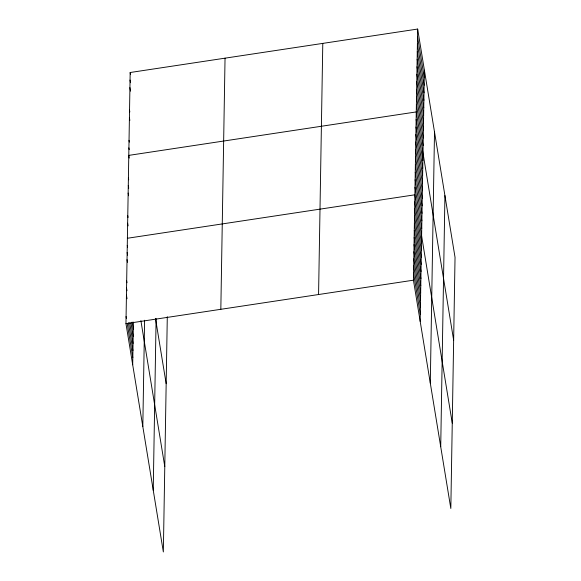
<?xml version="1.0" encoding="UTF-8"?>
<svg xmlns="http://www.w3.org/2000/svg" width="581" height="581" viewBox="0 0 581 581"><rect width="100%" height="100%" fill="white"/><g stroke="black" fill="none" stroke-linecap="round" stroke-linejoin="round"><path stroke-width="0.87" d="M167.292 316.718L163.348 551.95L125.961 323.646L130.173 72.509L417.652 29.05L455.039 257.354L450.827 508.491L413.44 280.187L417.652 29.05M132.693 364.795L133.412 322.099M142.81 426.556L144.596 320.24M153.231 490.19L156.107 318.577M220.831 309.303L225.043 58.165M318.57 294.531L322.789 43.393M420.179 321.337L424.391 70.199M430.296 383.097L434.508 131.96M440.718 446.731L444.93 195.594M127.392 238.261L414.878 194.802L452.258 423.106M125.961 323.646L413.44 280.187M417.528 36.581L424.268 77.731M417.405 44.12L424.145 85.269M417.274 51.651L424.014 92.8M417.151 59.189L423.89 100.339M417.02 66.721L423.76 107.87M416.897 74.252L423.636 115.401M416.773 81.79L423.505 122.94M416.642 89.321L423.382 130.471M416.519 96.86L423.258 138.009M416.388 104.391L423.128 145.54M453.652 340.234L416.265 111.922L128.779 155.381L129.222 158.068M416.141 119.461L422.874 160.61M416.011 126.992L422.75 168.141M415.887 134.531L422.627 175.68M415.756 142.062L422.496 183.211M415.633 149.593L422.372 190.742M415.509 157.131L422.242 198.281M415.379 164.663L422.118 205.812M415.255 172.194L421.995 213.35M415.125 179.732L421.864 220.882M415.001 187.264L421.741 228.413M414.754 201.912L421.494 243.061M414.638 209.029L421.378 250.179M414.514 216.147L421.254 257.296M414.398 223.264L421.138 264.413M414.275 230.374L421.014 271.53M414.159 237.491L420.898 278.64M414.042 244.608L420.775 285.758M413.919 251.726L420.659 292.875M413.803 258.843L420.542 299.992M413.679 265.953L420.419 307.102M413.563 273.07L420.303 314.219M130.173 72.509L130.464 74.295M130.042 80.04L130.485 82.727M129.919 87.578L130.507 91.152M129.541 110.179L129.832 111.966M129.41 117.711L129.853 120.398M129.033 140.311L129.323 142.105M128.909 147.85L129.2 149.637M155.476 318.395L166.166 383.692M128.401 177.982L128.691 179.776M128.278 185.521L128.713 188.2M128.147 193.052L128.59 195.739M127.769 215.653L128.06 217.447M127.646 223.191L128.081 225.871M140.871 320.581L164.779 466.565M127.268 245.371L127.566 247.165M127.152 252.488L127.595 255.175M127.036 259.605L127.471 262.285M126.673 280.95L126.97 282.744M126.556 288.067L126.992 290.747M132.119 322.063L133.296 329.216M126.433 295.184L127.021 298.757M130.979 322.913L133.172 336.334M129.686 322.869L133.056 343.444M128.394 322.833L132.933 350.561M126.077 316.529L126.367 318.315M127.246 323.682L132.817 357.678"/></g></svg>
